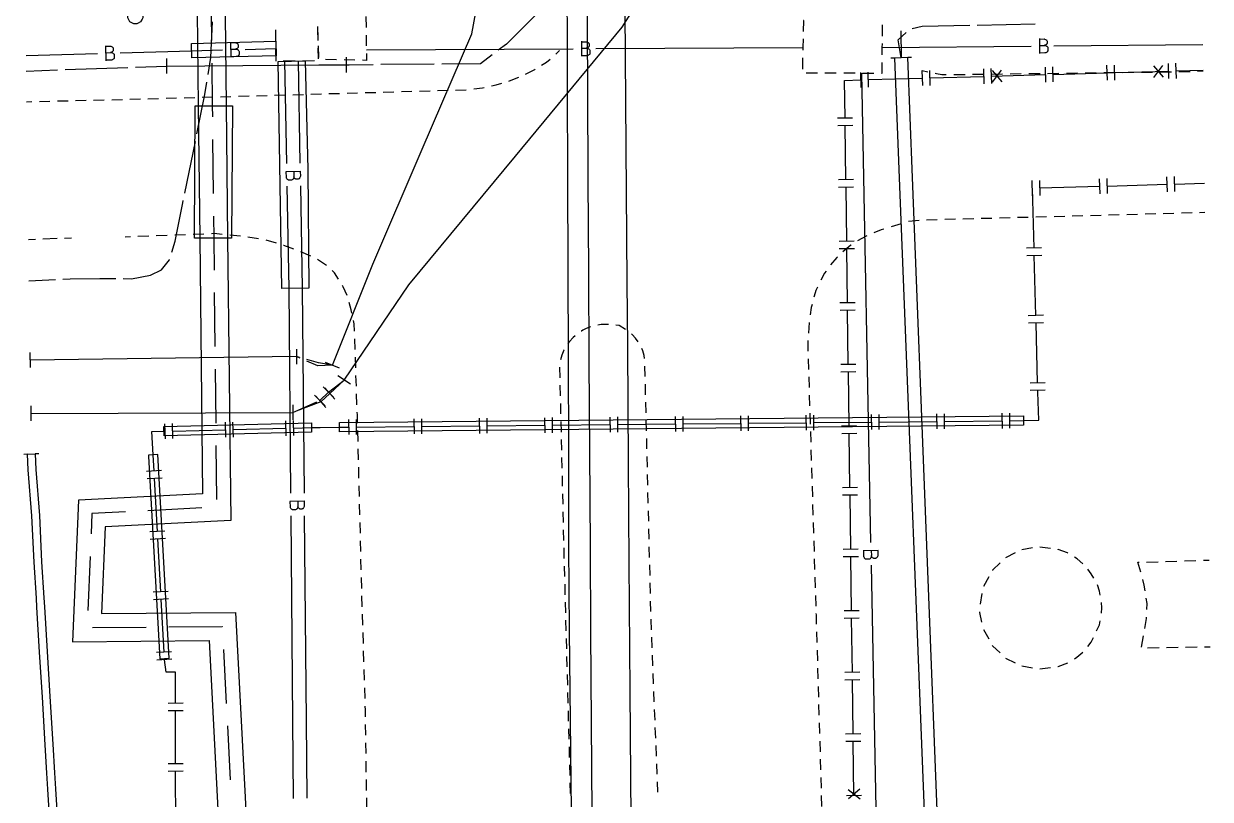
# Model space of a CAD drawing. Header units: metres. Extents: x 17721 to 17912, y 14015 to 15901.
# Drawn here: x 17765 to 17843.7, y 15122.5 to 15174 of the extents above; entities that cross this region are included whole.
import ezdxf

# ---------------------------------------------------------------- set-up
doc = ezdxf.new("R2010")
doc.units = ezdxf.units.M
for name, color, linetype in [('GC_CURB_EDGE', 1, 'Continuous'), ('GC_GAS_AXIS', 2, 'Continuous'), ('GC_HEAT_AXIS', 30, 'Continuous'), ('GC_POWER_AXIS', 40, 'Continuous'), ('GC_WATER_AXIS', 5, 'Continuous')]:
    doc.layers.add(name, color=color, linetype=linetype)

msp = doc.modelspace()

# ---------------------------------------------------------------- linework, layer by layer
at = {"layer": 'GC_CURB_EDGE'}
for points in [[(17799.333, 15171.212), (17799.674, 15171.424), (17799.903, 15171.619)], [(17800.277, 15171.95), (17800.539, 15172.184)], [(17798.282, 15170.63), (17798.887, 15170.936), (17798.908, 15170.949)], [(17824.62, 15170.862), (17824.985, 15170.785)], [(17836.674, 15170.719), (17837.419, 15170.728)], [(17837.919, 15170.734), (17838.665, 15170.743)], [(17839.165, 15170.749), (17839.91, 15170.758)], [(17840.41, 15170.764), (17841.156, 15170.773)], [(17841.656, 15170.786), (17842.401, 15170.807)], [(17842.901, 15170.821), (17843.274, 15170.831)], [(17796.018, 15169.839), (17796.316, 15169.902), (17796.696, 15170.018)], [(17797.175, 15170.164), (17797.202, 15170.172), (17797.827, 15170.424)], [(17825.474, 15170.682), (17825.552, 15170.666), (17825.915, 15170.589), (17826.21, 15170.593)], [(17826.71, 15170.599), (17827.455, 15170.608)], [(17827.955, 15170.614), (17828.701, 15170.623)], [(17829.201, 15170.629), (17829.946, 15170.638)], [(17830.446, 15170.644), (17831.192, 15170.653)], [(17831.692, 15170.659), (17832.437, 15170.668)], [(17832.937, 15170.674), (17833.683, 15170.683)], [(17834.183, 15170.689), (17834.928, 15170.698)], [(17835.428, 15170.704), (17836.174, 15170.713)], [(17779.213, 15169.154), (17779.915, 15169.174)], [(17780.415, 15169.188), (17781.117, 15169.208)], [(17781.617, 15169.222), (17782.319, 15169.242)], [(17782.819, 15169.256), (17783.521, 15169.276)], [(17784.02, 15169.291), (17784.722, 15169.311)], [(17785.222, 15169.325), (17785.924, 15169.345)], [(17786.424, 15169.359), (17787.126, 15169.379)], [(17787.626, 15169.393), (17788.328, 15169.413)], [(17788.828, 15169.427), (17789.529, 15169.447)], [(17790.029, 15169.461), (17790.731, 15169.481)], [(17791.231, 15169.496), (17791.933, 15169.516)], [(17792.433, 15169.53), (17793.135, 15169.55)], [(17793.635, 15169.565), (17794.336, 15169.59)], [(17794.834, 15169.638), (17795.41, 15169.71), (17795.529, 15169.735)], [(17765.142, 15168.793), (17765.493, 15168.801)], [(17765.993, 15168.812), (17766.695, 15168.827)], [(17767.195, 15168.838), (17767.897, 15168.854)], [(17768.397, 15168.865), (17769.099, 15168.882)], [(17769.599, 15168.895), (17770.301, 15168.912)], [(17770.801, 15168.924), (17771.503, 15168.941)], [(17772.003, 15168.953), (17772.705, 15168.971)], [(17773.204, 15168.983), (17773.906, 15169.003)], [(17774.406, 15169.017), (17775.108, 15169.037)], [(17775.608, 15169.051), (17776.31, 15169.071)], [(17776.81, 15169.086), (17777.512, 15169.106)], [(17778.012, 15169.12), (17778.714, 15169.14)], [(17837.699, 15161.275), (17836.99, 15161.256)], [(17838.908, 15161.308), (17838.199, 15161.289)], [(17840.117, 15161.341), (17839.408, 15161.322)], [(17841.325, 15161.373), (17840.616, 15161.354)], [(17842.534, 15161.406), (17841.825, 15161.387)], [(17843.388, 15161.429), (17843.034, 15161.42)], [(17823.219, 15160.694), (17822.542, 15160.482)], [(17824.405, 15160.895), (17823.698, 15160.834)], [(17825.612, 15160.949), (17824.903, 15160.93)], [(17826.821, 15160.982), (17826.112, 15160.963)], [(17828.03, 15161.014), (17827.321, 15160.995)], [(17829.238, 15161.047), (17828.53, 15161.028)], [(17830.447, 15161.08), (17829.738, 15161.06)], [(17831.656, 15161.112), (17830.947, 15161.093)], [(17832.864, 15161.145), (17832.156, 15161.126)], [(17834.073, 15161.178), (17833.364, 15161.158)], [(17835.282, 15161.21), (17834.573, 15161.191)], [(17836.491, 15161.243), (17835.782, 15161.224)], [(17767.169, 15159.699), (17766.232, 15159.665)], [(17768.137, 15159.734), (17767.669, 15159.717)], [(17772.041, 15159.82), (17771.681, 15159.806)], [(17773.259, 15159.867), (17772.54, 15159.839)], [(17774.478, 15159.914), (17773.759, 15159.886)], [(17775.697, 15159.961), (17774.978, 15159.933)], [(17776.916, 15160.008), (17776.197, 15159.98)], [(17778.133, 15159.985), (17777.593, 15160.034), (17777.416, 15160.027)], [(17779.348, 15159.874), (17778.631, 15159.94)], [(17780.554, 15159.692), (17779.842, 15159.802)], [(17820.945, 15159.882), (17820.318, 15159.55)], [(17822.065, 15160.333), (17821.892, 15160.279), (17821.403, 15160.08)], [(17765.733, 15159.647), (17765.265, 15159.631)], [(17781.733, 15159.39), (17781.043, 15159.595)], [(17782.887, 15158.996), (17782.231, 15159.242), (17782.212, 15159.248)], [(17819.897, 15159.281), (17819.869, 15159.263), (17819.347, 15158.834)], [(17784.014, 15158.531), (17783.354, 15158.818)], [(17785.068, 15157.923), (17784.46, 15158.308)], [(17818.981, 15158.494), (17818.943, 15158.456), (17818.519, 15157.956)], [(17785.859, 15157.007), (17785.586, 15157.437), (17785.433, 15157.581)], [(17818.227, 15157.551), (17818.124, 15157.402), (17817.873, 15156.937)], [(17786.428, 15155.932), (17786.172, 15156.511), (17786.126, 15156.584)], [(17817.652, 15156.489), (17817.557, 15156.26), (17817.432, 15155.89), (17817.415, 15155.822)], [(17786.744, 15154.756), (17786.696, 15154.972), (17786.573, 15155.455)], [(17817.297, 15155.336), (17817.247, 15155.134), (17817.172, 15154.638)], [(17786.916, 15153.553), (17786.899, 15154.046), (17786.851, 15154.267)], [(17802.597, 15153.848), (17802.291, 15153.729), (17802.086, 15153.62), (17801.982, 15153.565), (17801.963, 15153.552)], [(17803.78, 15153.996), (17803.652, 15154.007), (17803.302, 15153.996), (17803.082, 15153.964)], [(17804.902, 15153.677), (17804.497, 15153.935), (17804.278, 15153.954)], [(17817.113, 15154.142), (17817.058, 15153.435)], [(17786.958, 15152.334), (17786.933, 15153.053)], [(17801.563, 15153.254), (17801.429, 15153.137), (17801.193, 15152.879), (17801.091, 15152.739)], [(17805.763, 15152.855), (17805.583, 15153.1), (17805.359, 15153.337), (17805.305, 15153.382)], [(17817.02, 15152.937), (17817.008, 15152.786), (17817.025, 15152.228)], [(17787, 15151.115), (17786.975, 15151.834)], [(17800.829, 15152.314), (17800.816, 15152.29), (17800.68, 15151.968), (17800.589, 15151.658)], [(17806.174, 15151.739), (17806.145, 15151.937), (17806.059, 15152.251), (17805.993, 15152.413)], [(17800.532, 15151.164), (17800.548, 15150.464)], [(17806.218, 15150.54), (17806.201, 15151.24)], [(17817.041, 15151.728), (17817.062, 15151.02)], [(17787.042, 15149.896), (17787.017, 15150.615)], [(17817.078, 15150.52), (17817.099, 15149.811)], [(17800.56, 15149.964), (17800.576, 15149.263)], [(17806.247, 15149.34), (17806.23, 15150.04)], [(17787.084, 15148.677), (17787.06, 15149.396)], [(17800.588, 15148.764), (17800.604, 15148.063)], [(17806.277, 15148.14), (17806.26, 15148.84)], [(17817.115, 15149.311), (17817.137, 15148.603)], [(17787.122, 15147.458), (17787.108, 15147.994), (17787.102, 15148.177)], [(17817.152, 15148.103), (17817.174, 15147.394)], [(17800.615, 15147.564), (17800.632, 15146.863)], [(17806.306, 15146.94), (17806.289, 15147.64)], [(17787.152, 15146.238), (17787.134, 15146.958)], [(17800.643, 15146.363), (17800.659, 15145.663)], [(17806.335, 15145.74), (17806.318, 15146.44)], [(17817.189, 15146.894), (17817.211, 15146.185)], [(17787.183, 15145.019), (17787.165, 15145.738)], [(17817.226, 15145.686), (17817.248, 15144.977)], [(17800.671, 15145.163), (17800.687, 15144.463)], [(17806.364, 15144.54), (17806.347, 15145.24)], [(17787.214, 15143.8), (17787.196, 15144.519)], [(17800.699, 15143.963), (17800.715, 15143.263)], [(17806.394, 15143.34), (17806.377, 15144.04)], [(17817.263, 15144.477), (17817.285, 15143.768)], [(17787.244, 15142.58), (17787.226, 15143.3)], [(17817.301, 15143.269), (17817.322, 15142.56)], [(17800.726, 15142.763), (17800.743, 15142.063)], [(17806.423, 15142.14), (17806.406, 15142.84)], [(17787.275, 15141.361), (17787.257, 15142.08)], [(17806.452, 15140.94), (17806.435, 15141.64)], [(17817.338, 15142.06), (17817.359, 15141.351)], [(17787.306, 15140.141), (17787.288, 15140.861)], [(17800.754, 15141.563), (17800.77, 15140.863)], [(17817.375, 15140.851), (17817.397, 15140.143)], [(17800.782, 15140.363), (17800.798, 15139.663)], [(17806.481, 15139.74), (17806.464, 15140.44)], [(17787.337, 15138.922), (17787.318, 15139.642)], [(17806.51, 15138.54), (17806.493, 15139.24)], [(17817.412, 15139.643), (17817.434, 15138.934)], [(17833.134, 15139.138), (17832.428, 15139.229)], [(17787.367, 15137.703), (17787.349, 15138.422)], [(17800.81, 15139.163), (17800.818, 15138.813), (17800.827, 15138.463)], [(17817.449, 15138.434), (17817.471, 15137.725)], [(17830.78, 15138.841), (17830.148, 15138.514)], [(17831.936, 15139.17), (17831.237, 15139.036)], [(17834.291, 15138.812), (17834.255, 15138.834), (17833.647, 15139.073), (17833.63, 15139.075)], [(17835.271, 15138.108), (17834.894, 15138.445), (17834.718, 15138.552)], [(17800.84, 15137.963), (17800.859, 15137.263)], [(17806.54, 15137.34), (17806.523, 15138.04)], [(17829.783, 15138.173), (17829.281, 15137.698), (17829.271, 15137.679)], [(17836.014, 15137.161), (17835.839, 15137.456), (17835.617, 15137.751)], [(17839.121, 15137.55), (17838.94, 15138.213), (17839.013, 15138.215)], [(17839.513, 15138.231), (17840.272, 15138.254)], [(17840.772, 15138.269), (17841.531, 15138.293)], [(17842.031, 15138.308), (17842.79, 15138.332)], [(17843.29, 15138.347), (17843.67, 15138.359)], [(17787.398, 15136.483), (17787.38, 15137.203)], [(17817.486, 15137.226), (17817.508, 15136.517)], [(17829.029, 15137.241), (17828.685, 15136.618)], [(17839.412, 15136.327), (17839.351, 15136.706), (17839.252, 15137.068)], [(17800.873, 15136.763), (17800.891, 15136.063)], [(17806.569, 15136.14), (17806.552, 15136.84)], [(17828.575, 15136.134), (17828.454, 15135.433)], [(17836.434, 15136.034), (17836.376, 15136.304), (17836.242, 15136.718)], [(17787.434, 15135.264), (17787.412, 15135.984)], [(17800.905, 15135.563), (17800.923, 15134.863)], [(17806.598, 15134.94), (17806.581, 15135.64)], [(17817.523, 15136.017), (17817.545, 15135.308)], [(17836.509, 15134.83), (17836.533, 15135.185), (17836.511, 15135.541)], [(17839.534, 15135.078), (17839.549, 15135.48), (17839.492, 15135.833)], [(17787.471, 15134.045), (17787.449, 15134.764)], [(17817.561, 15134.809), (17817.563, 15134.729), (17817.581, 15134.1)], [(17828.42, 15134.936), (17828.422, 15134.888), (17828.559, 15134.239)], [(17839.395, 15133.829), (17839.513, 15134.476), (17839.516, 15134.578)], [(17800.937, 15134.363), (17800.955, 15133.663)], [(17806.637, 15133.74), (17806.611, 15134.396), (17806.61, 15134.44)], [(17828.682, 15133.757), (17829.027, 15133.134)], [(17836.192, 15133.673), (17836.376, 15134.067), (17836.437, 15134.337)], [(17787.508, 15132.826), (17787.486, 15133.545)], [(17800.969, 15133.163), (17800.988, 15132.463)], [(17806.684, 15132.541), (17806.657, 15133.24)], [(17817.596, 15133.6), (17817.617, 15132.891)], [(17835.606, 15132.619), (17835.839, 15132.915), (17835.981, 15133.22)], [(17839.169, 15132.59), (17839.305, 15133.338)], [(17787.545, 15131.607), (17787.524, 15132.326)], [(17817.631, 15132.391), (17817.652, 15131.682)], [(17829.269, 15132.696), (17829.281, 15132.673), (17829.779, 15132.202)], [(17834.716, 15131.809), (17834.871, 15131.909), (17835.275, 15132.248)], [(17840.341, 15132.536), (17839.582, 15132.524)], [(17841.601, 15132.555), (17840.841, 15132.543)], [(17842.86, 15132.575), (17842.101, 15132.563)], [(17843.74, 15132.589), (17843.36, 15132.583)], [(17801.001, 15131.963), (17801.02, 15131.263)], [(17806.732, 15131.341), (17806.704, 15132.041)], [(17830.144, 15131.859), (17830.776, 15131.533)], [(17831.232, 15131.336), (17831.931, 15131.202)], [(17833.625, 15131.296), (17833.647, 15131.298), (17834.289, 15131.55)], [(17787.582, 15130.387), (17787.561, 15131.107)], [(17801.033, 15130.763), (17801.052, 15130.063)], [(17806.779, 15130.142), (17806.751, 15130.841)], [(17817.666, 15131.183), (17817.687, 15130.474)], [(17832.423, 15131.141), (17833.129, 15131.232)], [(17787.619, 15129.168), (17787.598, 15129.888)], [(17817.702, 15129.974), (17817.722, 15129.265)], [(17801.065, 15129.563), (17801.084, 15128.863)], [(17806.826, 15128.942), (17806.798, 15129.642)], [(17787.649, 15127.949), (17787.642, 15128.409), (17787.642, 15128.423), (17787.635, 15128.668)], [(17801.097, 15128.363), (17801.116, 15127.663)], [(17806.873, 15127.743), (17806.846, 15128.442)], [(17817.737, 15128.765), (17817.757, 15128.057)], [(17787.667, 15126.729), (17787.656, 15127.449)], [(17817.772, 15127.557), (17817.793, 15126.848)], [(17801.129, 15127.163), (17801.148, 15126.463)], [(17806.92, 15126.543), (17806.893, 15127.243)], [(17787.684, 15125.51), (17787.674, 15126.229)], [(17801.161, 15125.963), (17801.18, 15125.263)], [(17806.968, 15125.344), (17806.94, 15126.044)], [(17817.807, 15126.348), (17817.828, 15125.639)], [(17817.843, 15125.14), (17817.863, 15124.431)], [(17787.702, 15124.29), (17787.692, 15125.01)], [(17801.194, 15124.763), (17801.212, 15124.063)], [(17807.015, 15124.144), (17806.987, 15124.844)], [(17787.72, 15123.07), (17787.71, 15123.79)], [(17801.226, 15123.563), (17801.244, 15122.863)], [(17807.062, 15122.945), (17807.035, 15123.645)], [(17817.878, 15123.931), (17817.898, 15123.222)], [(17817.913, 15122.722), (17817.934, 15122.013)], [(17787.738, 15121.851), (17787.727, 15122.57)]]:
    msp.add_lwpolyline(points, dxfattribs=at)
at = {"layer": 'GC_GAS_AXIS'}
for points in [[(17820.557, 15169.74), (17820.528, 15170.74)], [(17821.057, 15169.755), (17821.028, 15170.754)], [(17824.644, 15169.858), (17824.615, 15170.857)], [(17825.144, 15169.872), (17825.115, 15170.872)], [(17828.731, 15169.975), (17828.703, 15170.975)], [(17829.231, 15169.989), (17829.202, 15170.989)], [(17829.853, 15170.884), (17829.253, 15170.083)], [(17829.253, 15170.864), (17829.903, 15170.104)], [(17832.819, 15170.092), (17832.79, 15171.092)], [(17833.318, 15170.107), (17833.29, 15171.106)], [(17836.906, 15170.21), (17836.877, 15171.209)], [(17837.406, 15170.224), (17837.377, 15171.224)], [(17837.391, 15170.724), (17840.979, 15170.827)], [(17840.562, 15171.191), (17839.962, 15170.391)], [(17839.962, 15171.172), (17840.612, 15170.411)], [(17840.993, 15170.327), (17840.965, 15171.327)], [(17841.493, 15170.342), (17841.464, 15171.341)], [(17841.479, 15170.841), (17843.272, 15170.893)], [(17819.495, 15167.701), (17819.462, 15170.209), (17820.542, 15170.24)], [(17821.042, 15170.254), (17824.63, 15170.357)], [(17825.129, 15170.372), (17828.717, 15170.475)], [(17829.217, 15170.489), (17832.804, 15170.592)], [(17833.304, 15170.607), (17836.892, 15170.71)], [(17819.995, 15167.708), (17818.995, 15167.695)], [(17820.001, 15167.208), (17819.001, 15167.195)], [(17819.548, 15163.612), (17819.501, 15167.201)], [(17836.42, 15162.679), (17836.391, 15163.679)], [(17836.92, 15162.693), (17836.891, 15163.693)], [(17840.893, 15162.807), (17840.864, 15163.807)], [(17841.392, 15162.822), (17841.364, 15163.821)], [(17820.048, 15163.619), (17819.048, 15163.606)], [(17820.054, 15163.119), (17819.054, 15163.106)], [(17819.601, 15159.524), (17819.554, 15163.112)], [(17831.947, 15162.551), (17831.918, 15163.551)], [(17832.041, 15159.071), (17831.939, 15163.045)], [(17832.447, 15162.565), (17832.418, 15163.565)], [(17832.432, 15163.065), (17836.405, 15163.179)], [(17836.905, 15163.193), (17840.878, 15163.307)], [(17841.378, 15163.321), (17843.365, 15163.378)], [(17820.101, 15159.53), (17819.101, 15159.517)], [(17820.108, 15159.03), (17819.108, 15159.017)], [(17819.654, 15155.435), (17819.608, 15159.024)], [(17832.541, 15159.084), (17831.542, 15159.059)], [(17832.554, 15158.584), (17831.554, 15158.559)], [(17832.156, 15154.598), (17832.054, 15158.572)], [(17820.154, 15155.442), (17819.154, 15155.429)], [(17820.161, 15154.942), (17819.161, 15154.929)], [(17819.708, 15151.347), (17819.661, 15154.935)], [(17832.656, 15154.611), (17831.657, 15154.585)], [(17832.669, 15154.111), (17831.669, 15154.086)], [(17832.271, 15150.125), (17832.169, 15154.098)], [(17820.208, 15151.353), (17819.208, 15151.34)], [(17820.214, 15150.853), (17819.214, 15150.84)], [(17819.761, 15147.258), (17819.714, 15150.847)], [(17830.429, 15147.61), (17831.34, 15147.619), (17832.348, 15147.639), (17832.287, 15149.519), (17832.284, 15149.625)], [(17832.771, 15150.138), (17831.772, 15150.112)], [(17832.784, 15149.638), (17831.784, 15149.612)], [(17808.244, 15146.897), (17808.235, 15147.897)], [(17808.744, 15146.902), (17808.735, 15147.902)], [(17812.582, 15146.939), (17812.573, 15147.939)], [(17813.082, 15146.944), (17813.073, 15147.944)], [(17816.92, 15146.981), (17816.911, 15147.981)], [(17817.42, 15146.985), (17817.411, 15147.985)], [(17821.258, 15147.022), (17821.249, 15148.022)], [(17821.758, 15147.027), (17821.749, 15148.027)], [(17825.596, 15147.064), (17825.586, 15148.064)], [(17826.096, 15147.069), (17826.086, 15148.069)], [(17829.934, 15147.105), (17829.924, 15148.105)], [(17830.434, 15147.11), (17830.424, 15148.11)], [(17774.36, 15146.414), (17774.335, 15147.414)], [(17774.86, 15146.427), (17774.835, 15147.426)], [(17778.374, 15146.514), (17778.349, 15147.514)], [(17778.874, 15146.527), (17778.849, 15147.527)], [(17778.861, 15147.027), (17782.374, 15147.115)], [(17782.387, 15146.615), (17782.362, 15147.614)], [(17782.887, 15146.627), (17782.862, 15147.627)], [(17782.874, 15147.127), (17784.063, 15147.157), (17784.631, 15147.171), (17785.918, 15147.183), (17786.55, 15147.189)], [(17786.555, 15146.689), (17786.545, 15147.689)], [(17787.055, 15146.694), (17787.045, 15147.694)], [(17787.05, 15147.194), (17790.888, 15147.231)], [(17790.893, 15146.731), (17790.883, 15147.731)], [(17791.393, 15146.736), (17791.383, 15147.736)], [(17791.388, 15147.236), (17795.226, 15147.273)], [(17795.231, 15146.773), (17795.221, 15147.773)], [(17795.731, 15146.777), (17795.721, 15147.777)], [(17795.726, 15147.277), (17799.564, 15147.314)], [(17799.569, 15146.814), (17799.559, 15147.814)], [(17800.069, 15146.819), (17800.059, 15147.819)], [(17800.064, 15147.319), (17803.902, 15147.356)], [(17803.906, 15146.856), (17803.897, 15147.856)], [(17804.406, 15146.861), (17804.397, 15147.861)], [(17804.402, 15147.361), (17808.24, 15147.397)], [(17808.74, 15147.402), (17812.578, 15147.439)], [(17813.077, 15147.444), (17816.915, 15147.481)], [(17817.415, 15147.485), (17821.253, 15147.522)], [(17820.261, 15147.264), (17819.261, 15147.251)], [(17821.753, 15147.527), (17825.591, 15147.564)], [(17826.091, 15147.569), (17829.929, 15147.605)], [(17773.613, 15144.271), (17773.554, 15145.341), (17773.459, 15146.892), (17774.269, 15146.912), (17774.348, 15146.914)], [(17774.848, 15146.926), (17778.361, 15147.014)], [(17820.267, 15146.764), (17819.268, 15146.751)], [(17819.814, 15143.169), (17819.767, 15146.758)], [(17774.112, 15144.299), (17773.113, 15144.244)], [(17774.139, 15143.799), (17773.141, 15143.745)], [(17773.833, 15140.263), (17773.64, 15143.772)], [(17820.314, 15143.176), (17819.314, 15143.163)], [(17820.321, 15142.676), (17819.321, 15142.663)], [(17819.867, 15139.081), (17819.821, 15142.669)], [(17774.332, 15140.29), (17773.334, 15140.235)], [(17774.359, 15139.791), (17773.361, 15139.736)], [(17774.053, 15136.254), (17773.86, 15139.764)], [(17820.367, 15139.087), (17819.368, 15139.074)], [(17820.374, 15138.587), (17819.374, 15138.574)], [(17819.921, 15134.992), (17819.874, 15138.581)], [(17774.552, 15136.282), (17773.554, 15136.227)], [(17774.579, 15135.782), (17773.581, 15135.728)], [(17774.273, 15132.246), (17774.08, 15135.755)], [(17820.421, 15134.999), (17819.421, 15134.985)], [(17820.427, 15134.499), (17819.427, 15134.486)], [(17819.974, 15130.903), (17819.927, 15134.492)], [(17774.772, 15132.273), (17773.774, 15132.218)], [(17774.8, 15131.774), (17773.801, 15131.719)], [(17775.035, 15128.851), (17775.031, 15130.92), (17774.422, 15130.919), (17774.307, 15131.747)], [(17820.474, 15130.91), (17819.474, 15130.897)], [(17820.48, 15130.41), (17819.481, 15130.397)], [(17820.027, 15126.815), (17819.981, 15130.403)], [(17775.535, 15128.852), (17774.535, 15128.85)], [(17775.536, 15128.352), (17774.536, 15128.35)], [(17775.042, 15124.836), (17775.036, 15128.351)], [(17820.527, 15126.821), (17819.527, 15126.808)], [(17820.534, 15126.321), (17819.534, 15126.308)], [(17820.081, 15122.726), (17820.034, 15126.315)], [(17775.542, 15124.837), (17774.542, 15124.835)], [(17775.543, 15124.337), (17774.543, 15124.335)], [(17775.05, 15120.822), (17775.043, 15124.336)], [(17820.581, 15122.733), (17819.581, 15122.72)], [(17819.699, 15123.13), (17820.49, 15122.518)], [(17819.709, 15122.53), (17820.48, 15123.168)]]:
    msp.add_lwpolyline(points, dxfattribs=at)
for points in [[(17785.915, 15147.505), (17831.337, 15147.931), (17831.343, 15147.307), (17785.921, 15146.881)], [(17774.261, 15147.224), (17784.055, 15147.469), (17784.07, 15146.844), (17774.277, 15146.6)], [(17773.242, 15145.322), (17773.247, 15145.232), (17773.984, 15131.809), (17774.608, 15131.841), (17773.866, 15145.36)]]:
    msp.add_lwpolyline(points, close=True, dxfattribs=at)
at = {"layer": 'GC_HEAT_AXIS'}
for points in [[(17776.479, 15174.757), (17776.548, 15168.508), (17776.644, 15159.722), (17776.831, 15142.748), (17768.597, 15142.331), (17768.193, 15132.939), (17777.259, 15133.025), (17778.251, 15114.042), (17778.726, 15104.95), (17780.308, 15074.785)], [(17778.331, 15174.532), (17778.397, 15168.528), (17778.494, 15159.743), (17778.701, 15140.99), (17770.373, 15140.569), (17770.125, 15134.807), (17779.013, 15134.891), (17780.098, 15114.139), (17780.574, 15105.046), (17782.155, 15074.891)], [(17777.405, 15174.645), (17777.425, 15172.855)], [(17777.441, 15171.355), (17777.472, 15168.518), (17777.481, 15167.776)], [(17777.497, 15166.276), (17777.537, 15162.696)], [(17777.553, 15161.196), (17777.569, 15159.733), (17777.593, 15157.617)], [(17777.609, 15156.117), (17777.648, 15152.538)], [(17777.665, 15151.038), (17777.704, 15147.458)], [(17777.721, 15145.958), (17777.76, 15142.379)], [(17776.777, 15141.819), (17773.202, 15141.638)], [(17771.704, 15141.562), (17769.485, 15141.45), (17769.427, 15140.094)], [(17769.362, 15138.595), (17769.208, 15135.019)], [(17769.512, 15133.876), (17773.092, 15133.91)], [(17774.592, 15133.924), (17778.136, 15133.958), (17778.138, 15133.923)], [(17778.216, 15132.425), (17778.403, 15128.85)], [(17778.481, 15127.352), (17778.668, 15123.777)]]:
    msp.add_lwpolyline(points, dxfattribs=at)
for points in [[(17771.864, 15174.456), (17771.874, 15174.557), (17771.903, 15174.651), (17772.01, 15174.81), (17772.169, 15174.917), (17772.263, 15174.946), (17772.364, 15174.956), (17772.465, 15174.946), (17772.559, 15174.917), (17772.718, 15174.81), (17772.825, 15174.651), (17772.854, 15174.557), (17772.864, 15174.456), (17772.854, 15174.355), (17772.825, 15174.261), (17772.718, 15174.102), (17772.559, 15173.995), (17772.465, 15173.966), (17772.364, 15173.956), (17772.263, 15173.966), (17772.169, 15173.995), (17772.01, 15174.102), (17771.903, 15174.261), (17771.874, 15174.355)], [(17776.289, 15159.729), (17776.345, 15168.515), (17778.811, 15168.522), (17778.755, 15159.736)]]:
    msp.add_lwpolyline(points, close=True, dxfattribs=at)
at = {"layer": 'GC_POWER_AXIS'}
for points in [[(17785.45, 15151.298), (17788.13, 15158), (17791.41, 15165.64), (17794.7, 15173.29), (17795.99, 15180.26), (17797.92, 15185.55), (17799.11, 15193.65), (17799.83, 15202.44), (17799.46, 15209.65), (17799.18, 15216.62), (17799.19, 15223.86), (17798.65, 15230.7), (17798.47, 15242.64), (17797.83, 15252.06), (17797.48, 15258.11), (17797.29, 15269.39), (17797.94, 15277.55), (17798.59, 15285.71), (17799.59, 15292.62), (17799.635, 15293.52), (17798.611, 15295.778)], [(17784.625, 15148.956), (17785.19, 15149.519), (17786.23, 15150.31), (17790.53, 15156.63), (17797.61, 15165.18), (17804.7, 15173.73), (17812.47, 15186.04), (17816.8, 15189.43), (17821.19, 15196.11), (17823.92, 15201.36), (17826.995, 15206.691), (17827.165, 15207.119)], [(17804.722, 15191.481), (17804.904, 15189.726), (17804.874, 15183.712), (17804.848, 15178.579), (17804.876, 15174.805), (17804.92, 15168.809), (17804.964, 15162.813), (17805.008, 15156.816), (17805.039, 15152.54), (17805.096, 15144.819), (17805.144, 15138.183), (17805.206, 15129.67), (17805.269, 15121.156), (17805.341, 15111.048), (17805.413, 15100.898), (17805.46, 15094.781), (17805.49, 15090.84), (17805.473, 15086.685), (17805.448, 15080.548), (17805.507, 15078.709)], [(17802.342, 15178.536), (17802.356, 15175.58), (17802.365, 15173.588), (17802.387, 15169.583), (17802.421, 15163.575), (17802.454, 15157.575), (17802.488, 15151.577), (17802.524, 15145.577), (17802.563, 15139.233), (17802.597, 15133.576), (17802.634, 15127.577), (17802.67, 15121.58), (17802.709, 15115.582), (17802.748, 15109.574), (17802.767, 15106.566), (17802.786, 15103.57), (17802.806, 15100.471), (17802.82, 15097.639), (17802.834, 15094.722), (17802.848, 15091.857), (17802.862, 15088.994), (17802.873, 15086.735)], [(17801.014, 15175.68), (17801.037, 15173.141), (17801.044, 15169.709), (17801.057, 15163.69), (17801.076, 15157.69), (17801.105, 15151.69), (17801.122, 15145.683), (17801.131, 15139.253), (17801.182, 15133.696), (17801.238, 15127.698), (17801.294, 15121.699), (17801.349, 15115.7), (17801.405, 15109.7), (17801.433, 15106.689), (17801.461, 15103.682), (17801.491, 15100.481), (17801.503, 15097.74), (17801.515, 15094.823), (17801.527, 15091.963), (17801.54, 15089.092), (17801.55, 15086.683)], [(17777.193, 15170.59), (17777.369, 15171.715), (17777.481, 15174.087)], [(17799.055, 15174.636), (17797.01, 15172.62), (17796.466, 15172.205)], [(17828.267, 15173.879), (17832.11, 15173.962)], [(17823.191, 15173.505), (17823.211, 15171.699), (17823.025, 15172.901), (17823.539, 15173.384)], [(17823.94, 15173.656), (17824.614, 15173.8), (17827.767, 15173.868)], [(17774.463, 15170.66), (17774.457, 15171.66)], [(17786.383, 15170.74), (17786.377, 15171.74)], [(17796.068, 15171.902), (17795.29, 15171.31), (17792.713, 15171.29)], [(17822.774, 15171.682), (17822.524, 15171.672)], [(17823.897, 15171.726), (17823.648, 15171.716)], [(17765.12, 15170.826), (17767.205, 15170.9)], [(17767.705, 15170.918), (17771.875, 15171.067)], [(17772.375, 15171.085), (17774.46, 15171.16), (17784.545, 15171.228), (17786.38, 15171.24), (17786.569, 15171.241), (17788.158, 15171.254)], [(17792.213, 15171.286), (17788.658, 15171.258)], [(17776.454, 15166.647), (17776.986, 15169.262), (17777.116, 15170.096)], [(17775.653, 15162.715), (17776.354, 15166.157)], [(17774.781, 15158.802), (17775.005, 15159.533), (17775.524, 15162.08), (17775.553, 15162.225)], [(17771.567, 15157.044), (17772.121, 15157.04), (17773.381, 15157.284), (17774.102, 15157.63), (17774.628, 15158.304), (17774.634, 15158.324)], [(17765.301, 15156.891), (17767.056, 15156.977)], [(17767.555, 15157.001), (17768.031, 15157.024), (17770.014, 15157.056), (17771.067, 15157.048)], [(17765.365, 15152.14), (17765.378, 15151.14)], [(17783.066, 15151.87), (17765.372, 15151.64)], [(17783.059, 15152.37), (17783.072, 15151.371)], [(17783.304, 15151.769), (17783.066, 15151.87)], [(17783.263, 15151.815), (17783.066, 15151.87)], [(17785.45, 15151.298), (17784.52, 15151.462), (17783.744, 15151.68)], [(17785.45, 15151.298), (17784.487, 15151.263), (17783.764, 15151.572)], [(17785.914, 15151.112), (17784.986, 15151.484)], [(17786.23, 15150.31), (17785.287, 15149.424), (17784.678, 15148.871), (17783.042, 15148.249)], [(17786.643, 15150.029), (17785.817, 15150.591)], [(17785.543, 15149.165), (17784.837, 15149.873)], [(17784.951, 15149.794), (17785.623, 15149.054)], [(17765.419, 15148.1), (17782.817, 15148.163), (17784.42, 15148.866)], [(17782.815, 15148.663), (17782.819, 15147.663)], [(17784.978, 15148.602), (17784.272, 15149.31)], [(17784.342, 15149.241), (17785.014, 15148.501)], [(17765.417, 15148.6), (17765.421, 15147.6)], [(17765.205, 15145.388), (17764.956, 15145.376)], [(17766.743, 15120.274), (17766.561, 15123.15), (17766.494, 15124.207), (17766.381, 15126.102), (17766.191, 15129.264), (17766.012, 15132.251), (17765.833, 15135.236), (17765.797, 15135.834), (17765.646, 15138.214), (17765.503, 15141.294), (17765.257, 15144.345), (17765.205, 15145.388), (17765.705, 15145.413), (17765.756, 15144.377), (17766.002, 15141.326), (17766.146, 15138.242), (17766.297, 15135.864), (17766.332, 15135.266), (17766.511, 15132.281), (17766.69, 15129.294), (17766.88, 15126.132), (17766.994, 15124.237), (17767.06, 15123.182), (17767.242, 15120.306)], [(17765.954, 15145.425), (17765.705, 15145.413)]]:
    msp.add_lwpolyline(points, dxfattribs=at)
msp.add_lwpolyline([(17825.476, 15102.884), (17826.35, 15102.912), (17825.967, 15112.676), (17825.889, 15114.657), (17825.825, 15116.273), (17825.789, 15117.21), (17823.96, 15163.765), (17823.648, 15171.716), (17822.774, 15171.682), (17823.087, 15163.731), (17824.915, 15117.176), (17824.952, 15116.238), (17825.016, 15114.623), (17825.093, 15112.642)], close=True, dxfattribs=at)
at = {"layer": 'GC_WATER_AXIS'}
for points in [[(17787.681, 15174.443), (17787.689, 15173.719)], [(17816.752, 15174.19), (17816.73, 15174.19), (17816.713, 15173.461)], [(17821.971, 15173.15), (17821.978, 15173.902)], [(17781.7, 15172.779), (17781.691, 15173.564)], [(17784.47, 15173.794), (17784.493, 15173.008)], [(17784.498, 15172.852), (17784.477, 15173.576)], [(17787.694, 15173.219), (17787.702, 15172.495)], [(17770.383, 15172.509), (17770.411, 15171.512)], [(17770.384, 15172.473), (17770.703, 15172.482), (17770.733, 15172.477), (17770.784, 15172.46), (17770.831, 15172.433), (17770.85, 15172.419), (17770.867, 15172.401), (17770.883, 15172.377), (17770.897, 15172.347), (17770.901, 15172.332), (17770.904, 15172.217), (17770.899, 15172.194), (17770.887, 15172.164), (17770.873, 15172.143), (17770.857, 15172.122), (17770.829, 15172.101), (17770.794, 15172.081), (17770.763, 15172.067), (17770.717, 15172.055)], [(17778.682, 15172.74), (17778.708, 15171.743)], [(17778.683, 15172.703), (17779.002, 15172.711), (17779.032, 15172.706), (17779.083, 15172.689), (17779.13, 15172.662), (17779.149, 15172.648), (17779.167, 15172.63), (17779.182, 15172.606), (17779.196, 15172.576), (17779.2, 15172.561), (17779.203, 15172.446), (17779.198, 15172.423), (17779.186, 15172.393), (17779.171, 15172.372), (17779.155, 15172.351), (17779.128, 15172.33), (17779.093, 15172.31), (17779.061, 15172.296), (17779.015, 15172.284)], [(17779.653, 15172.267), (17781.705, 15172.32)], [(17784.508, 15172.509), (17784.53, 15171.723)], [(17784.533, 15171.629), (17784.512, 15172.352)], [(17787.705, 15172.233), (17801.447, 15172.305)], [(17801.986, 15172.805), (17801.991, 15171.808)], [(17801.986, 15172.769), (17802.305, 15172.77), (17802.335, 15172.765), (17802.386, 15172.747), (17802.432, 15172.719), (17802.451, 15172.704), (17802.468, 15172.685), (17802.483, 15172.661), (17802.496, 15172.631), (17802.5, 15172.616), (17802.501, 15172.501), (17802.495, 15172.478), (17802.482, 15172.448), (17802.467, 15172.428), (17802.451, 15172.407), (17802.423, 15172.386), (17802.387, 15172.368), (17802.356, 15172.354), (17802.31, 15172.343)], [(17801.988, 15172.341), (17802.31, 15172.343)], [(17802.31, 15172.343), (17802.348, 15172.339), (17802.382, 15172.336), (17802.431, 15172.321), (17802.461, 15172.304), (17802.489, 15172.286), (17802.519, 15172.254), (17802.539, 15172.219), (17802.549, 15172.187), (17802.55, 15171.997), (17802.546, 15171.978), (17802.535, 15171.952), (17802.515, 15171.922), (17802.483, 15171.894), (17802.455, 15171.875), (17802.409, 15171.854), (17802.381, 15171.845), (17802.353, 15171.842), (17801.991, 15171.84)], [(17802.947, 15172.313), (17816.689, 15172.385)], [(17816.702, 15172.961), (17816.689, 15172.385), (17816.684, 15172.21)], [(17821.96, 15171.899), (17821.965, 15172.397)], [(17821.965, 15172.397), (17821.967, 15172.65)], [(17821.965, 15172.397), (17831.854, 15172.485)], [(17832.391, 15172.987), (17832.4, 15171.99)], [(17832.391, 15172.951), (17832.71, 15172.954), (17832.74, 15172.948), (17832.791, 15172.93), (17832.838, 15172.902), (17832.856, 15172.888), (17832.873, 15172.869), (17832.889, 15172.845), (17832.902, 15172.815), (17832.906, 15172.8), (17832.907, 15172.685), (17832.901, 15172.662), (17832.889, 15172.632), (17832.874, 15172.612), (17832.857, 15172.591), (17832.829, 15172.57), (17832.794, 15172.551), (17832.762, 15172.538), (17832.716, 15172.526)], [(17832.395, 15172.523), (17832.716, 15172.526)], [(17832.716, 15172.526), (17832.755, 15172.523), (17832.789, 15172.519), (17832.837, 15172.505), (17832.867, 15172.488), (17832.896, 15172.47), (17832.926, 15172.438), (17832.947, 15172.403), (17832.956, 15172.371), (17832.958, 15172.181), (17832.954, 15172.162), (17832.943, 15172.136), (17832.923, 15172.106), (17832.892, 15172.078), (17832.864, 15172.059), (17832.817, 15172.038), (17832.789, 15172.028), (17832.762, 15172.026), (17832.4, 15172.022)], [(17833.354, 15172.499), (17843.243, 15172.587)], [(17765.109, 15171.86), (17769.856, 15171.996)], [(17770.396, 15172.045), (17770.717, 15172.055)], [(17770.717, 15172.055), (17770.756, 15172.052), (17770.79, 15172.049), (17770.839, 15172.036), (17770.869, 15172.02), (17770.898, 15172.002), (17770.928, 15171.971), (17770.95, 15171.936), (17770.96, 15171.905), (17770.966, 15171.714), (17770.962, 15171.695), (17770.952, 15171.669), (17770.932, 15171.638), (17770.901, 15171.61), (17770.874, 15171.59), (17770.828, 15171.568), (17770.8, 15171.558), (17770.773, 15171.555), (17770.41, 15171.545)], [(17771.355, 15172.039), (17776.102, 15172.176), (17778.153, 15172.228)], [(17778.694, 15172.276), (17779.015, 15172.284)], [(17779.015, 15172.284), (17779.054, 15172.281), (17779.088, 15172.278), (17779.137, 15172.265), (17779.167, 15172.249), (17779.195, 15172.231), (17779.226, 15172.2), (17779.248, 15172.165), (17779.258, 15172.133), (17779.263, 15171.943), (17779.259, 15171.924), (17779.249, 15171.898), (17779.229, 15171.867), (17779.198, 15171.839), (17779.171, 15171.819), (17779.124, 15171.797), (17779.097, 15171.787), (17779.069, 15171.784), (17778.707, 15171.775)], [(17781.714, 15171.493), (17781.705, 15172.279)], [(17785.725, 15171.573), (17785.002, 15171.587)], [(17786.949, 15171.55), (17786.225, 15171.563)], [(17787.708, 15171.995), (17787.713, 15171.535), (17787.449, 15171.54)], [(17816.673, 15171.71), (17816.656, 15170.959)], [(17782.975, 15171.483), (17782.722, 15171.48), (17782.19, 15171.474)], [(17782.272, 15171.472), (17782.396, 15164.686)], [(17783.172, 15171.488), (17783.296, 15164.701)], [(17784.26, 15171.497), (17783.475, 15171.488)], [(17821.907, 15170.69), (17821.95, 15170.69), (17821.956, 15171.399)], [(17816.901, 15170.709), (17817.653, 15170.706)], [(17818.153, 15170.704), (17818.904, 15170.701)], [(17819.404, 15170.7), (17820.156, 15170.697)], [(17820.576, 15170.695), (17821.188, 15139.522)], [(17820.656, 15170.695), (17821.032, 15170.693), (17821.407, 15170.692)], [(17783.353, 15164.161), (17782.356, 15164.143)], [(17782.895, 15163.831), (17782.892, 15163.793), (17782.889, 15163.759), (17782.875, 15163.71), (17782.858, 15163.68), (17782.84, 15163.652), (17782.809, 15163.621), (17782.774, 15163.6), (17782.742, 15163.59), (17782.552, 15163.587), (17782.533, 15163.59), (17782.507, 15163.601), (17782.477, 15163.621), (17782.448, 15163.652), (17782.429, 15163.68), (17782.407, 15163.726), (17782.398, 15163.754), (17782.395, 15163.781), (17782.388, 15164.143)], [(17782.889, 15164.152), (17782.895, 15163.831)], [(17783.316, 15164.16), (17783.322, 15163.841), (17783.317, 15163.811), (17783.299, 15163.761), (17783.272, 15163.714), (17783.258, 15163.695), (17783.239, 15163.678), (17783.215, 15163.662), (17783.186, 15163.649), (17783.171, 15163.645), (17783.055, 15163.642), (17783.033, 15163.648), (17783.003, 15163.66), (17782.982, 15163.675), (17782.961, 15163.691), (17782.94, 15163.719), (17782.921, 15163.754), (17782.907, 15163.785), (17782.895, 15163.831)], [(17782.423, 15163.187), (17782.547, 15156.401), (17782.668, 15142.798)], [(17783.323, 15163.201), (17783.447, 15156.413), (17783.568, 15142.808)], [(17783.62, 15142.266), (17782.623, 15142.257)], [(17783.159, 15141.94), (17783.155, 15141.902), (17783.152, 15141.868), (17783.137, 15141.819), (17783.121, 15141.789), (17783.103, 15141.761), (17783.071, 15141.731), (17783.036, 15141.71), (17783.004, 15141.701), (17782.814, 15141.699), (17782.795, 15141.703), (17782.769, 15141.713), (17782.739, 15141.734), (17782.71, 15141.765), (17782.691, 15141.793), (17782.671, 15141.84), (17782.661, 15141.867), (17782.658, 15141.895), (17782.655, 15142.257)], [(17783.156, 15142.262), (17783.159, 15141.94)], [(17783.584, 15142.265), (17783.586, 15141.947), (17783.581, 15141.917), (17783.563, 15141.866), (17783.535, 15141.819), (17783.52, 15141.8), (17783.502, 15141.783), (17783.478, 15141.768), (17783.448, 15141.755), (17783.433, 15141.751), (17783.317, 15141.75), (17783.295, 15141.755), (17783.265, 15141.768), (17783.244, 15141.783), (17783.224, 15141.8), (17783.203, 15141.827), (17783.184, 15141.863), (17783.17, 15141.894), (17783.159, 15141.94)], [(17782.681, 15141.298), (17782.802, 15127.695), (17782.848, 15122.543)], [(17783.581, 15141.308), (17783.702, 15127.703)], [(17821.696, 15138.991), (17820.699, 15138.971)], [(17821.238, 15138.66), (17821.235, 15138.622), (17821.232, 15138.588), (17821.218, 15138.539), (17821.202, 15138.509), (17821.184, 15138.48), (17821.153, 15138.45), (17821.118, 15138.429), (17821.086, 15138.419), (17820.896, 15138.415), (17820.877, 15138.418), (17820.851, 15138.429), (17820.821, 15138.449), (17820.792, 15138.48), (17820.773, 15138.508), (17820.751, 15138.554), (17820.741, 15138.582), (17820.739, 15138.609), (17820.731, 15138.972)], [(17821.232, 15138.981), (17821.238, 15138.66)], [(17821.66, 15138.99), (17821.666, 15138.671), (17821.661, 15138.641), (17821.643, 15138.59), (17821.616, 15138.543), (17821.602, 15138.524), (17821.583, 15138.507), (17821.559, 15138.492), (17821.53, 15138.478), (17821.515, 15138.474), (17821.399, 15138.472), (17821.377, 15138.477), (17821.346, 15138.489), (17821.326, 15138.504), (17821.305, 15138.52), (17821.284, 15138.548), (17821.264, 15138.583), (17821.251, 15138.614), (17821.238, 15138.66)], [(17821.218, 15138.023), (17821.83, 15106.85)], [(17783.702, 15127.703), (17783.748, 15122.551)]]:
    msp.add_lwpolyline(points, dxfattribs=at)
for points in [[(17776.095, 15172.658), (17781.698, 15172.802), (17781.712, 15171.838), (17776.109, 15171.694)], [(17781.851, 15171.471), (17783.645, 15171.508), (17783.81, 15164.29), (17783.895, 15156.413), (17782.099, 15156.401)]]:
    msp.add_lwpolyline(points, close=True, dxfattribs=at)

doc.saveas('drawing.dxf')
